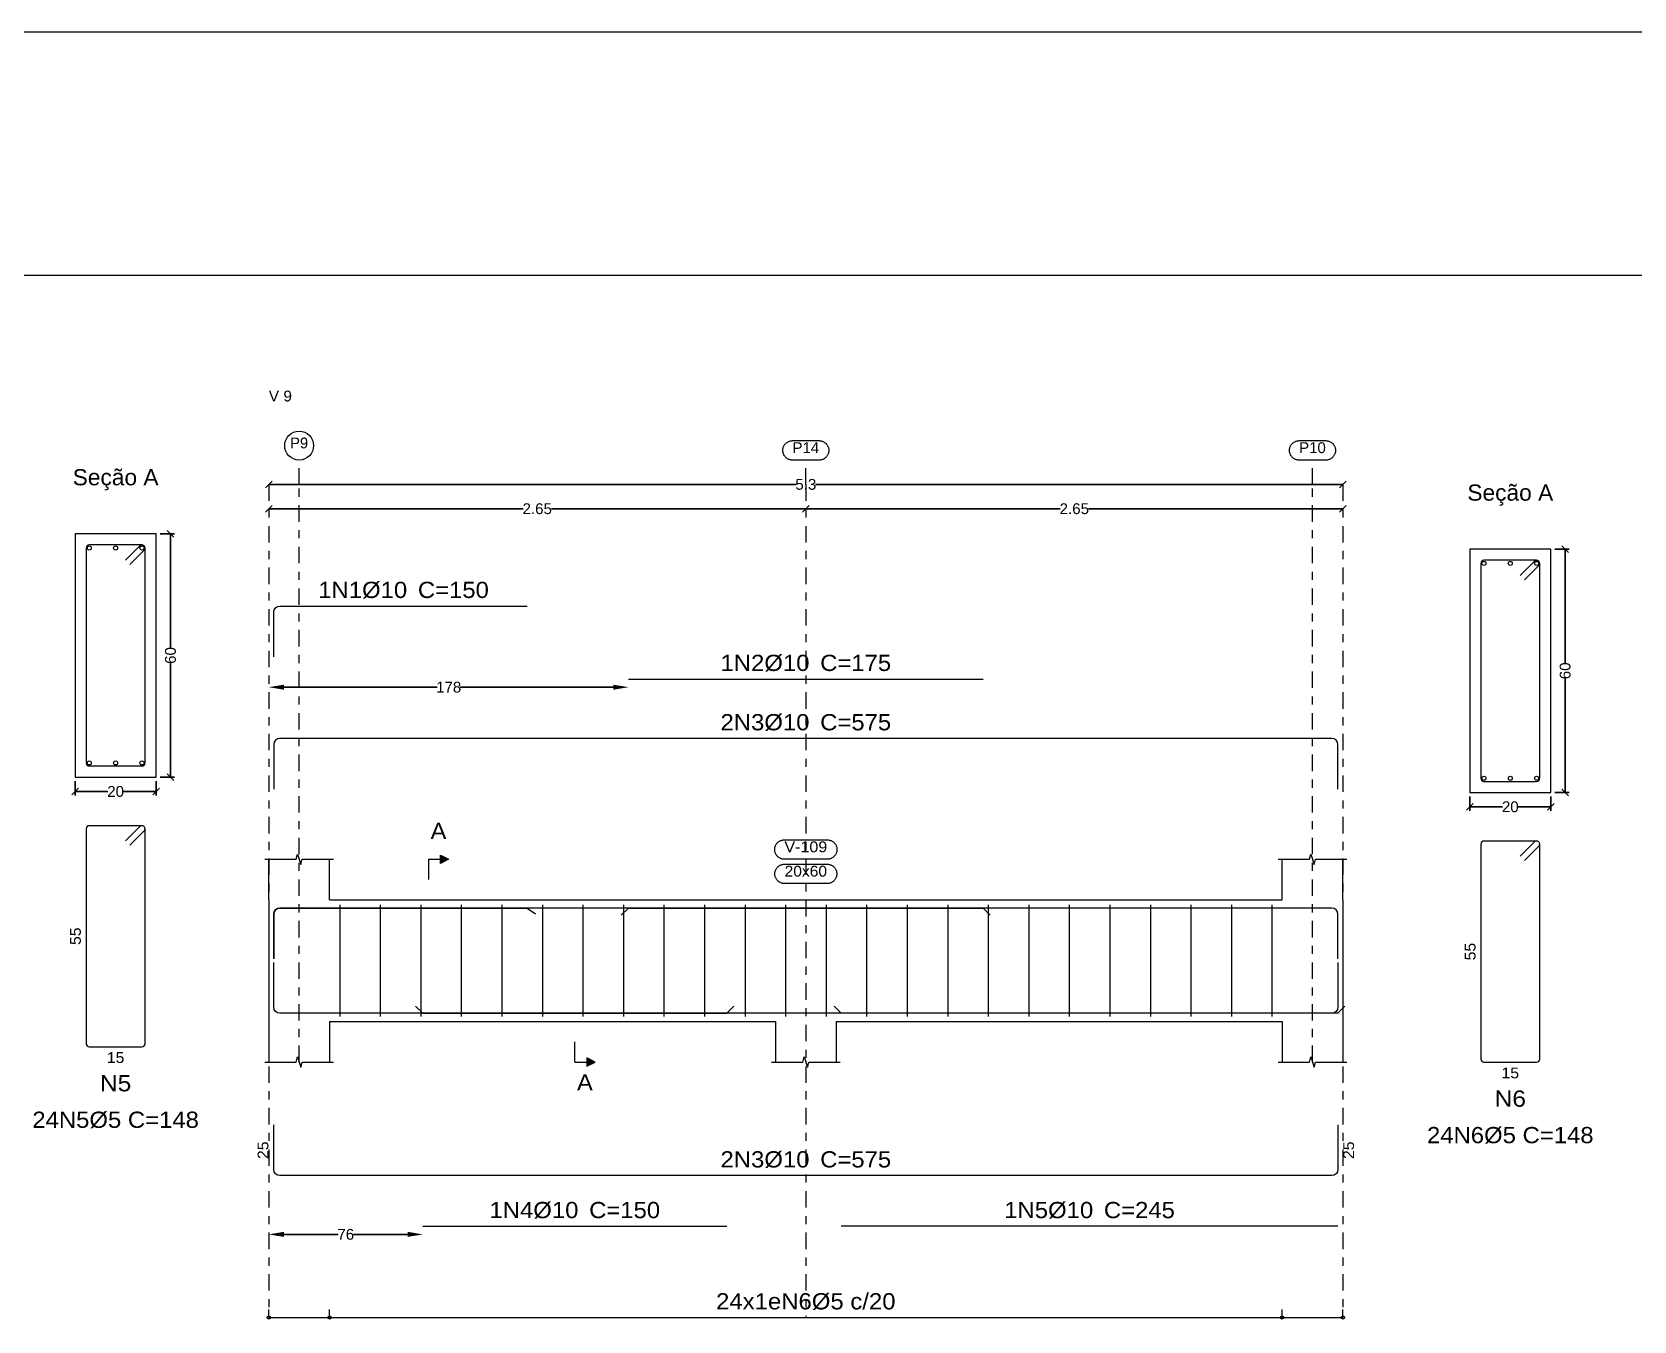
# Model space of a CAD drawing. Header units: millimetres. Extents: x 0 to 84, y 0 to 59.4.
# Drawn here: x 31.65 to 51.41, y 43.51 to 59.4 of the extents above; entities that cross this region are included whole.
import ezdxf
from ezdxf.enums import TextEntityAlignment as Align

# ---------------------------------------------------------------- set-up
doc = ezdxf.new("R2010")
doc.units = ezdxf.units.MM
doc.linetypes.add('CYPE_RAYAPUNTO', pattern=[0.4125, 0.2025, -0.105, 0, -0.105])
for name, color, linetype, lineweight in [('ARM_LONGITUDINAL_Ø10', 103, 'Continuous', 9), ('ARM_TRANSVERSAL_Ø5', 151, 'Continuous', 9), ('ELE_ARM_TRANS_TXT_EST', 3, 'Continuous', 9), ('ELE_CONT_NOS', 122, 'Continuous', 9), ('ELE_CONT_VIG_CONCRETO', 2, 'Continuous', 9), ('ELE_COT_COMPRIMENTO_PROJETADO', 122, 'Continuous', 0), ('ELE_COT_COT_ANCORAGENS', 3, 'Continuous', 0), ('ELE_COT_COT_ARM', 3, 'Continuous', 0), ('ELE_COT_COT_EST', 3, 'Continuous', 0), ('ELE_COT_COT_LIN_APOIOS', 2, 'CYPE_RAYAPUNTO', 0), ('ELE_REF_COT_LIN_AUX_COTA', 2, 'CYPE_RAYAPUNTO', 9), ('ELE_REF_LINHAS_MARCAS_PLANTA', 3, 'Continuous', 9), ('ELE_REF_MARCAS_PLANTA', 3, 'Continuous', 9), ('ELE_REF_NOME_PORTICO', 3, 'Continuous', 9), ('ELE_REF_REF_NOME', 3, 'Continuous', 9), ('ELE_REF_REF_REFERENCIA', 3, 'Continuous', 9), ('ELE_REF_TEXTO_REF_NOME', 3, 'Continuous', 9), ('ELE_REF_TEXTO_REF_REFERENCIA', 3, 'Continuous', 9), ('POR_ARM_LONG_ARM_TEXTOS', 3, 'Continuous', 9), ('POR_ARM_LONG_TXT_COMP', 3, 'Continuous', 9), ('QUAD_BORDA', 1, 'Continuous', 20), ('QUAD_LIMITES', 2, 'Continuous', 0), ('SEC_CONT_VIG_CONCRETO_CORTE', 2, 'Continuous', 9), ('SEC_COTAS_SEC_DIM_VIGA', 122, 'Continuous', 0), ('SEC_COTAS_TEXTOS_DETALHE_ESTRIBOS', 122, 'Continuous', 0), ('SEC_REF_TXT_NOMES', 3, 'Continuous', 9), ('SEC_REF_TXT_POSICOES_ARM_ESTRIBOS', 1, 'Continuous', 9)]:
    doc.layers.add(name, color=color, linetype=linetype, lineweight=lineweight)
doc.styles.add('CYPETXT', font='arial.ttf', dxfattribs={"height": 0.2})
doc.styles.add('CYPETXT_0.2', font='arial.ttf', dxfattribs={"height": 0.133333})
doc.dimstyles.new('cype_arrow', dxfattribs={"dimtxt": 0.18, "dimasz": 0.1875, "dimexe": 0.05, "dimexo": 0.05, "dimgap": 0, "dimtad": 0, "dimdec": 4, "dimzin": 0, "dimdsep": 46, "dimtxsty": 'CYPETXT_0.2', "dimcen": 0.09, "dimadec": 0, "dimazin": 0, "dimtfac": 1, "dimtdec": 4, "dimtofl": 0, "dimtmove": 2, "dimatfit": 3, "dimfxl": 1, "dimtolj": 1, "dimtzin": 0, "dimarcsym": 0})
doc.dimstyles.new('cype_oblique', dxfattribs={"dimtxt": 0.18, "dimasz": 0.18, "dimexe": 0.05, "dimexo": 0.05, "dimgap": 0, "dimtad": 0, "dimdec": 4, "dimzin": 0, "dimdsep": 46, "dimtxsty": 'CYPETXT_0.2', "dimblk": 'OBLIQUE', "dimtsz": 0.04, "dimcen": 0.09, "dimadec": 0, "dimazin": 0, "dimtfac": 1, "dimtdec": 4, "dimtofl": 0, "dimtmove": 2, "dimatfit": 3, "dimfxl": 1, "dimtolj": 1, "dimtzin": 0, "dimarcsym": 0})

# ---------------------------------------------------------------- blocks, each defined once
blk = doc.blocks.new('*D6')
at = {"layer": 'Defpoints', "color": 0, "transparency": 16777216}
for p in [(32.18, 50.213), (33.18, 50.213), (33.18, 50.036)]:
    blk.add_point(p, dxfattribs=at)
at = {"layer": 'SEC_COTAS_SEC_DIM_VIGA', "color": 0, "lineweight": -2, "transparency": 16777216}
for p, q in [((32.14, 49.996), (32.22, 50.076)), ((32.18, 50.163), (32.18, 49.986)), ((32.18, 50.036), (32.583, 50.036)), ((33.18, 50.036), (32.776, 50.036)), ((33.14, 49.996), (33.22, 50.076)), ((33.18, 50.163), (33.18, 49.986))]:
    blk.add_line(p, q, dxfattribs=at)
at = {"layer": 'SEC_COTAS_SEC_DIM_VIGA', "color": 0, "transparency": 16777216, "insert": (32.68, 50.036), "char_height": 0.1333, "attachment_point": 5, "style": 'CYPETXT_0.2'}
blk.add_mtext('\\A1;20', dxfattribs=at)
blk = doc.blocks.new('_Oblique')
at = {"color": 0, "linetype": 'ByBlock', "lineweight": -2}
blk.add_line((-0.5, -0.5), (0.5, 0.5), dxfattribs=at)
blk = doc.blocks.new('*D7')
at = {"layer": 'Defpoints', "color": 0, "transparency": 16777216}
for p in [(33.18, 53.213), (33.357, 53.213), (33.18, 50.213)]:
    blk.add_point(p, dxfattribs=at)
at = {"layer": 'SEC_COTAS_SEC_DIM_VIGA', "color": 0, "lineweight": -2, "transparency": 16777216}
for p, q in [((33.23, 53.213), (33.407, 53.213)), ((33.397, 53.173), (33.317, 53.253)), ((33.357, 53.213), (33.357, 51.809)), ((33.357, 50.213), (33.357, 51.618)), ((33.23, 50.213), (33.407, 50.213)), ((33.397, 50.173), (33.317, 50.253))]:
    blk.add_line(p, q, dxfattribs=at)
at = {"layer": 'SEC_COTAS_SEC_DIM_VIGA', "color": 0, "transparency": 16777216, "insert": (33.357, 51.713), "char_height": 0.1333, "attachment_point": 5, "rotation": 90, "style": 'CYPETXT_0.2'}
blk.add_mtext('\\A1;60', dxfattribs=at)
blk = doc.blocks.new('*D24')
at = {"layer": 'Defpoints', "color": 0, "transparency": 16777216}
for p in [(49.384, 50.024), (50.384, 50.024), (50.384, 49.847)]:
    blk.add_point(p, dxfattribs=at)
at = {"layer": 'SEC_COTAS_SEC_DIM_VIGA', "color": 0, "lineweight": -2, "transparency": 16777216}
for p, q in [((49.344, 49.807), (49.424, 49.887)), ((49.384, 49.974), (49.384, 49.797)), ((49.384, 49.847), (49.788, 49.847)), ((50.384, 49.847), (49.98, 49.847)), ((50.344, 49.807), (50.424, 49.887)), ((50.384, 49.974), (50.384, 49.797))]:
    blk.add_line(p, q, dxfattribs=at)
at = {"layer": 'SEC_COTAS_SEC_DIM_VIGA', "color": 0, "transparency": 16777216, "insert": (49.884, 49.847), "char_height": 0.1333, "attachment_point": 5, "style": 'CYPETXT_0.2'}
blk.add_mtext('\\A1;20', dxfattribs=at)
blk = doc.blocks.new('*D25')
at = {"layer": 'Defpoints', "color": 0, "transparency": 16777216}
for p in [(50.384, 53.024), (50.561, 53.024), (50.384, 50.024)]:
    blk.add_point(p, dxfattribs=at)
at = {"layer": 'SEC_COTAS_SEC_DIM_VIGA', "color": 0, "lineweight": -2, "transparency": 16777216}
for p, q in [((50.434, 53.024), (50.611, 53.024)), ((50.601, 52.984), (50.521, 53.064)), ((50.561, 53.024), (50.561, 51.619)), ((50.561, 50.024), (50.561, 51.428)), ((50.434, 50.024), (50.611, 50.024)), ((50.601, 49.984), (50.521, 50.064))]:
    blk.add_line(p, q, dxfattribs=at)
at = {"layer": 'SEC_COTAS_SEC_DIM_VIGA', "color": 0, "transparency": 16777216, "insert": (50.561, 51.524), "char_height": 0.1333, "attachment_point": 5, "rotation": 90, "style": 'CYPETXT_0.2'}
blk.add_mtext('\\A1;60', dxfattribs=at)
blk = doc.blocks.new('*D26')
at = {"layer": 'Defpoints', "color": 0, "transparency": 16777216}
for p in [(34.569, 53.522), (34.569, 53.522), (41.194, 53.522)]:
    blk.add_point(p, dxfattribs=at)
at = {"layer": 'ELE_COT_COMPRIMENTO_PROJETADO', "color": 0, "lineweight": -2, "transparency": 16777216}
for p, q in [((34.529, 53.482), (34.609, 53.562)), ((41.154, 53.482), (41.234, 53.562)), ((34.569, 53.522), (37.707, 53.522)), ((41.194, 53.522), (38.056, 53.522))]:
    blk.add_line(p, q, dxfattribs=at)
at = {"layer": 'ELE_COT_COMPRIMENTO_PROJETADO', "color": 0, "transparency": 16777216, "insert": (37.881, 53.522), "char_height": 0.1333, "attachment_point": 5, "style": 'CYPETXT_0.2'}
blk.add_mtext('\\A1;2.65', dxfattribs=at)
blk = doc.blocks.new('*D27')
at = {"layer": 'Defpoints', "color": 0, "transparency": 16777216}
for p in [(41.194, 53.522), (41.194, 53.522), (47.819, 53.522)]:
    blk.add_point(p, dxfattribs=at)
at = {"layer": 'ELE_COT_COMPRIMENTO_PROJETADO', "color": 0, "lineweight": -2, "transparency": 16777216}
for p, q in [((41.154, 53.482), (41.234, 53.562)), ((47.779, 53.482), (47.859, 53.562)), ((41.194, 53.522), (44.332, 53.522)), ((47.819, 53.522), (44.681, 53.522))]:
    blk.add_line(p, q, dxfattribs=at)
at = {"layer": 'ELE_COT_COMPRIMENTO_PROJETADO', "color": 0, "transparency": 16777216, "insert": (44.506, 53.522), "char_height": 0.1333, "attachment_point": 5, "style": 'CYPETXT_0.2'}
blk.add_mtext('\\A1;2.65', dxfattribs=at)
blk = doc.blocks.new('*D28')
at = {"layer": 'Defpoints', "color": 0, "transparency": 16777216}
for p in [(34.569, 53.822), (34.569, 53.822), (47.819, 53.822)]:
    blk.add_point(p, dxfattribs=at)
at = {"layer": 'ELE_COT_COMPRIMENTO_PROJETADO', "color": 0, "lineweight": -2, "transparency": 16777216}
for p, q in [((34.529, 53.782), (34.609, 53.862)), ((34.569, 53.822), (41.073, 53.822)), ((47.819, 53.822), (41.315, 53.822)), ((47.779, 53.782), (47.859, 53.862))]:
    blk.add_line(p, q, dxfattribs=at)
at = {"layer": 'ELE_COT_COMPRIMENTO_PROJETADO', "color": 0, "transparency": 16777216, "insert": (41.194, 53.822), "char_height": 0.1333, "attachment_point": 5, "style": 'CYPETXT_0.2'}
blk.add_mtext('\\A1;5.3', dxfattribs=at)
blk = doc.blocks.new('*D29')
at = {"layer": 'Defpoints', "color": 0, "transparency": 16777216}
for p in [(34.569, 51.322), (39.006, 51.322), (39.006, 51.322)]:
    blk.add_point(p, dxfattribs=at)
at = {"layer": 'ELE_COT_COT_ARM', "color": 0, "lineweight": -2, "transparency": 16777216}
for p, q in [((34.756, 51.322), (36.647, 51.322)), ((38.819, 51.322), (36.929, 51.322))]:
    blk.add_line(p, q, dxfattribs=at)
at = {"layer": 'ELE_COT_COT_ARM', "color": 0, "transparency": 16777216}
for points in [[(34.756, 51.353), (34.756, 51.291), (34.569, 51.322)], [(38.819, 51.353), (38.819, 51.291), (39.006, 51.322)]]:
    blk.add_solid(points, dxfattribs=at)
at = {"layer": 'ELE_COT_COT_ARM', "color": 0, "transparency": 16777216, "insert": (36.788, 51.322), "char_height": 0.1333, "attachment_point": 5, "style": 'CYPETXT_0.2'}
blk.add_mtext('\\A1;178', dxfattribs=at)
blk = doc.blocks.new('*D30')
at = {"layer": 'Defpoints', "color": 0, "transparency": 16777216}
for p in [(34.569, 44.575), (36.469, 44.575), (36.469, 44.575)]:
    blk.add_point(p, dxfattribs=at)
at = {"layer": 'ELE_COT_COT_ARM', "color": 0, "lineweight": -2, "transparency": 16777216}
for p, q in [((34.756, 44.575), (35.424, 44.575)), ((36.281, 44.575), (35.614, 44.575))]:
    blk.add_line(p, q, dxfattribs=at)
at = {"layer": 'ELE_COT_COT_ARM', "color": 0, "transparency": 16777216}
for points in [[(34.756, 44.607), (34.756, 44.544), (34.569, 44.575)], [(36.281, 44.607), (36.281, 44.544), (36.469, 44.575)]]:
    blk.add_solid(points, dxfattribs=at)
at = {"layer": 'ELE_COT_COT_ARM', "color": 0, "transparency": 16777216, "insert": (35.519, 44.575), "char_height": 0.1333, "attachment_point": 5, "style": 'CYPETXT_0.2'}
blk.add_mtext('\\A1;76', dxfattribs=at)

msp = doc.modelspace()

# ---------------------------------------------------------------- hatches: boundary and pattern name
at = {"layer": 'ELE_REF_LINHAS_MARCAS_PLANTA', "true_color": 0x000000}
for points in [[(36.68769, 49.15034), (36.68769, 49.25034), (36.78769, 49.20034)], [(38.49394, 46.75034), (38.49394, 46.65034), (38.59394, 46.70034)]]:
    msp.add_hatch(color=18, dxfattribs=at).paths.add_polyline_path(points, flags=0)

# ---------------------------------------------------------------- linework, layer by layer
at = {"layer": 'ARM_LONGITUDINAL_Ø10', "color": 18, "true_color": 0x000000}
for p, q in [((37.75644, 48.59784), (37.86045, 48.5285)), ((39.00644, 48.59784), (38.91806, 48.50945)), ((43.38144, 48.59784), (43.46983, 48.50945)), ((36.46894, 47.30284), (36.38056, 47.39123)), ((40.21894, 47.30284), (40.30733, 47.39123)), ((41.63144, 47.30284), (41.54306, 47.39123)), ((47.75644, 47.30284), (47.84483, 47.39123))]:
    msp.add_line(p, q, dxfattribs=at)
for points in [[(34.63144, 51.69686), (34.63144, 52.24686), (34.63715, 52.27556), (34.65341, 52.2999), (34.67774, 52.31615), (34.70644, 52.32186), (37.75644, 52.32186)], [(39.00644, 51.42186), (43.38144, 51.42186)], [(47.75644, 50.06534), (47.75644, 50.61534), (47.75074, 50.64404), (47.73448, 50.66837), (47.71015, 50.68463), (47.68144, 50.69034), (34.70644, 50.69034), (34.67774, 50.68463), (34.65341, 50.66837), (34.63715, 50.64404), (34.63144, 50.61534), (34.63144, 50.06534)], [(34.63144, 47.97284), (34.63144, 48.52284), (34.63715, 48.55154), (34.65341, 48.57587), (34.67774, 48.59213), (34.70644, 48.59784), (37.75644, 48.59784)], [(47.75644, 47.97284), (47.75644, 48.52284), (47.75074, 48.55154), (47.73448, 48.57587), (47.71015, 48.59213), (47.68144, 48.59784), (34.70644, 48.59784), (34.67774, 48.59213), (34.65341, 48.57587), (34.63715, 48.55154), (34.63144, 48.52284), (34.63144, 47.97284)], [(39.00644, 48.59784), (43.38144, 48.59784)], [(47.75644, 47.92784), (47.75644, 47.37784), (47.75074, 47.34914), (47.73448, 47.32481), (47.71015, 47.30855), (47.68144, 47.30284), (34.70644, 47.30284), (34.67774, 47.30855), (34.65341, 47.32481), (34.63715, 47.34914), (34.63144, 47.37784), (34.63144, 47.92784)], [(36.46894, 47.30284), (40.21894, 47.30284)], [(47.75644, 47.30284), (41.63144, 47.30284)], [(47.75644, 45.92534), (47.75644, 45.37534), (47.75074, 45.34664), (47.73448, 45.32231), (47.71015, 45.30605), (47.68144, 45.30034), (34.70644, 45.30034), (34.67774, 45.30605), (34.65341, 45.32231), (34.63715, 45.34664), (34.63144, 45.37534), (34.63144, 45.92534)], [(36.46894, 44.67534), (40.21894, 44.67534)], [(47.75644, 44.67534), (41.63144, 44.67534)]]:
    msp.add_lwpolyline(points, dxfattribs=at)
for centre in [(32.35488, 53.03834), (32.67988, 53.03834), (33.00488, 53.03834), (49.55894, 52.84886), (49.88394, 52.84886), (50.20894, 52.84886), (32.35488, 50.38834), (32.67988, 50.38834), (33.00488, 50.38834), (49.55894, 50.19886), (49.88394, 50.19886), (50.20894, 50.19886)]:
    msp.add_circle(centre, 0.025, dxfattribs=at)
at = {"layer": 'ARM_TRANSVERSAL_Ø5', "color": 18, "true_color": 0x000000}
for p, q in [((35.44394, 48.63784), (35.44394, 47.26284)), ((35.94394, 48.63784), (35.94394, 47.26284)), ((36.44394, 48.63784), (36.44394, 47.26284)), ((36.94394, 48.63784), (36.94394, 47.26284)), ((37.44394, 48.63784), (37.44394, 47.26284)), ((37.94394, 48.63784), (37.94394, 47.26284)), ((38.44394, 48.63784), (38.44394, 47.26284)), ((38.94394, 48.63784), (38.94394, 47.26284)), ((39.44394, 48.63784), (39.44394, 47.26284)), ((39.94394, 48.63784), (39.94394, 47.26284)), ((40.44394, 48.63784), (40.44394, 47.26284)), ((40.94394, 48.63784), (40.94394, 47.26284)), ((41.44394, 48.63784), (41.44394, 47.26284)), ((41.94394, 48.63784), (41.94394, 47.26284)), ((42.44394, 48.63784), (42.44394, 47.26284)), ((42.94394, 48.63784), (42.94394, 47.26284)), ((43.44394, 48.63784), (43.44394, 47.26284)), ((43.94394, 48.63784), (43.94394, 47.26284)), ((44.44394, 48.63784), (44.44394, 47.26284)), ((44.94394, 48.63784), (44.94394, 47.26284)), ((45.44394, 48.63784), (45.44394, 47.26284)), ((45.94394, 48.63784), (45.94394, 47.26284)), ((46.44394, 48.63784), (46.44394, 47.26284)), ((46.94394, 48.63784), (46.94394, 47.26284))]:
    msp.add_line(p, q, dxfattribs=at)
for points in [[(32.85462, 52.83505), (33.03522, 53.0163), (33.03829, 53.02132), (33.04055, 53.02676), (33.04192, 53.03248), (33.04238, 53.03834), (33.04166, 53.04566), (33.03953, 53.05269), (33.03606, 53.05918), (33.0314, 53.06486), (33.02572, 53.06952), (33.01923, 53.07299), (33.0122, 53.07512), (33.00488, 53.07584), (32.35488, 53.07584), (32.34053, 53.07299), (32.32836, 53.06486), (32.32024, 53.05269), (32.31738, 53.03834), (32.31738, 50.38834), (32.32024, 50.37399), (32.32836, 50.36183), (32.34053, 50.3537), (32.35488, 50.35084), (33.00488, 50.35084), (33.01923, 50.3537), (33.0314, 50.36183), (33.03953, 50.37399), (33.04238, 50.38834), (33.04238, 53.03834), (33.04166, 53.04566), (33.03953, 53.05269), (33.03606, 53.05918), (33.0314, 53.06486), (33.02572, 53.06952), (33.01923, 53.07299), (33.0122, 53.07512), (33.00488, 53.07584), (32.99757, 53.07512), (32.99053, 53.07299), (32.98405, 53.06952), (32.97836, 53.06486), (32.80159, 52.88808)], [(50.05868, 52.64557), (50.23928, 52.82682), (50.24236, 52.83184), (50.24461, 52.83727), (50.24598, 52.843), (50.24644, 52.84886), (50.24572, 52.85618), (50.24359, 52.86321), (50.24012, 52.8697), (50.23546, 52.87538), (50.22978, 52.88004), (50.2233, 52.88351), (50.21626, 52.88564), (50.20894, 52.88636), (49.55894, 52.88636), (49.54459, 52.88351), (49.53243, 52.87538), (49.5243, 52.86321), (49.52144, 52.84886), (49.52144, 50.19886), (49.5243, 50.18451), (49.53243, 50.17235), (49.54459, 50.16422), (49.55894, 50.16136), (50.20894, 50.16136), (50.2233, 50.16422), (50.23546, 50.17235), (50.24359, 50.18451), (50.24644, 50.19886), (50.24644, 52.84886), (50.24572, 52.85618), (50.24359, 52.86321), (50.24012, 52.8697), (50.23546, 52.87538), (50.22978, 52.88004), (50.2233, 52.88351), (50.21626, 52.88564), (50.20894, 52.88636), (50.20163, 52.88564), (50.19459, 52.88351), (50.18811, 52.88004), (50.18243, 52.87538), (50.00565, 52.6986)], [(32.85462, 49.37322), (33.03522, 49.55447), (33.03829, 49.55949), (33.04055, 49.56492), (33.04192, 49.57064), (33.04238, 49.57651), (33.04166, 49.58383), (33.03953, 49.59086), (33.03606, 49.59734), (33.0314, 49.60303), (33.02572, 49.60769), (33.01923, 49.61116), (33.0122, 49.61329), (33.00488, 49.61401), (32.35488, 49.61401), (32.34053, 49.61116), (32.32836, 49.60303), (32.32024, 49.59086), (32.31738, 49.57651), (32.31738, 46.92651), (32.32024, 46.91216), (32.32836, 46.89999), (32.34053, 46.89186), (32.35488, 46.88901), (33.00488, 46.88901), (33.01923, 46.89186), (33.0314, 46.89999), (33.03953, 46.91216), (33.04238, 46.92651), (33.04238, 49.57651), (33.04166, 49.58383), (33.03953, 49.59086), (33.03606, 49.59734), (33.0314, 49.60303), (33.02572, 49.60769), (33.01923, 49.61116), (33.0122, 49.61329), (33.00488, 49.61401), (32.99757, 49.61329), (32.99053, 49.61116), (32.98405, 49.60769), (32.97836, 49.60303), (32.80159, 49.42625)], [(50.05868, 49.18374), (50.23928, 49.36499), (50.24236, 49.37), (50.24461, 49.37544), (50.24598, 49.38116), (50.24644, 49.38703), (50.24572, 49.39434), (50.24359, 49.40138), (50.24012, 49.40786), (50.23546, 49.41355), (50.22978, 49.41821), (50.2233, 49.42167), (50.21626, 49.42381), (50.20894, 49.42453), (49.55894, 49.42453), (49.54459, 49.42167), (49.53243, 49.41355), (49.5243, 49.40138), (49.52144, 49.38703), (49.52144, 46.73703), (49.5243, 46.72268), (49.53243, 46.71051), (49.54459, 46.70238), (49.55894, 46.69953), (50.20894, 46.69953), (50.2233, 46.70238), (50.23546, 46.71051), (50.24359, 46.72268), (50.24644, 46.73703), (50.24644, 49.38703), (50.24572, 49.39434), (50.24359, 49.40138), (50.24012, 49.40786), (50.23546, 49.41355), (50.22978, 49.41821), (50.2233, 49.42167), (50.21626, 49.42381), (50.20894, 49.42453), (50.20163, 49.42381), (50.19459, 49.42167), (50.18811, 49.41821), (50.18243, 49.41355), (50.00565, 49.23677)]]:
    msp.add_lwpolyline(points, dxfattribs=at)
at = {"layer": 'ELE_CONT_NOS', "color": 18, "true_color": 0x000000}
for p, q in [((34.56894, 48.70034), (34.56894, 49.20034)), ((35.31894, 48.70034), (35.31894, 49.20034)), ((47.06894, 48.70034), (47.06894, 49.20034)), ((47.81894, 48.70034), (47.81894, 49.20034)), ((34.56894, 47.20034), (34.56894, 46.70034)), ((35.31894, 47.20034), (35.31894, 46.70034)), ((40.81894, 47.20034), (40.81894, 46.70034)), ((41.56894, 47.20034), (41.56894, 46.70034)), ((47.06894, 47.20034), (47.06894, 46.70034)), ((47.81894, 47.20034), (47.81894, 46.70034))]:
    msp.add_line(p, q, dxfattribs=at)
for points in [[(34.51894, 49.20034), (34.90644, 49.20034), (34.92519, 49.26284), (34.96269, 49.13784), (34.98144, 49.20034), (35.36894, 49.20034)], [(47.01894, 49.20034), (47.40644, 49.20034), (47.42519, 49.26284), (47.46269, 49.13784), (47.48144, 49.20034), (47.86894, 49.20034)], [(34.56894, 48.70034), (34.56894, 47.20034)], [(40.81894, 48.70034), (41.56894, 48.70034)], [(47.81894, 48.70034), (47.81894, 47.20034)], [(34.51894, 46.70034), (34.90644, 46.70034), (34.92519, 46.76284), (34.96269, 46.63784), (34.98144, 46.70034), (35.36894, 46.70034)], [(40.76894, 46.70034), (41.15644, 46.70034), (41.17519, 46.76284), (41.21269, 46.63784), (41.23144, 46.70034), (41.61894, 46.70034)], [(47.01894, 46.70034), (47.40644, 46.70034), (47.42519, 46.76284), (47.46269, 46.63784), (47.48144, 46.70034), (47.86894, 46.70034)]]:
    msp.add_lwpolyline(points, dxfattribs=at)
at = {"layer": 'ELE_CONT_VIG_CONCRETO', "color": 18, "true_color": 0x000000}
for p, q in [((35.31894, 48.70034), (40.81894, 48.70034)), ((41.56894, 48.70034), (47.06894, 48.70034)), ((35.31894, 47.20034), (40.81894, 47.20034)), ((41.56894, 47.20034), (47.06894, 47.20034))]:
    msp.add_line(p, q, dxfattribs=at)
at = {"layer": 'ELE_COT_COT_EST', "color": 18, "true_color": 0x000000}
for p, q in [((34.56894, 43.55034), (34.56894, 43.65034)), ((35.31894, 43.55034), (35.31894, 43.65034)), ((47.06894, 43.55034), (47.06894, 43.65034))]:
    msp.add_line(p, q, dxfattribs=at)
for points in [[(34.56894, 43.55034), (35.31894, 43.55034), (35.31894, 43.65034)], [(35.31894, 43.55034), (47.06894, 43.55034), (47.06894, 43.65034)], [(47.06894, 43.55034), (47.81894, 43.55034), (47.81894, 43.65034)]]:
    msp.add_lwpolyline(points, dxfattribs=at)
for centre in [(34.56894, 43.55034), (35.31894, 43.55034), (35.31894, 43.55034), (47.06894, 43.55034), (47.06894, 43.55034), (47.81894, 43.55034)]:
    msp.add_circle(centre, 0.02, dxfattribs=at)
at = {"layer": 'ELE_COT_COT_LIN_APOIOS', "color": 18, "true_color": 0x000000}
for p, q in [((34.56894, 53.82186), (34.56894, 43.55034)), ((34.56894, 53.82186), (34.56894, 43.55034)), ((41.19394, 53.82186), (41.19394, 43.55034)), ((47.81894, 53.82186), (47.81894, 43.55034)), ((47.81894, 53.82186), (47.81894, 43.55034))]:
    msp.add_line(p, q, dxfattribs=at)
at = {"layer": 'ELE_REF_COT_LIN_AUX_COTA', "color": 18, "true_color": 0x000000}
for p, q in [((34.94394, 53.82186), (34.94394, 54.12186)), ((41.19394, 53.82186), (41.19394, 54.12186)), ((47.44394, 53.82186), (47.44394, 54.12186)), ((34.94394, 46.70034), (34.94394, 53.82186)), ((47.44394, 46.70034), (47.44394, 53.82186))]:
    msp.add_line(p, q, dxfattribs=at)
at = {"layer": 'ELE_REF_LINHAS_MARCAS_PLANTA', "color": 18, "true_color": 0x000000}
for p, q in [((36.53769, 49.20034), (36.53769, 48.95034)), ((36.53769, 49.20034), (36.68769, 49.20034)), ((38.34394, 46.70034), (38.34394, 46.95034)), ((38.34394, 46.70034), (38.49394, 46.70034))]:
    msp.add_line(p, q, dxfattribs=at)
for points in [[(36.68769, 49.15034), (36.68769, 49.25034), (36.78769, 49.20034)], [(38.49394, 46.75034), (38.49394, 46.65034), (38.59394, 46.70034)]]:
    msp.add_lwpolyline(points, close=True, dxfattribs=at)
at = {"layer": 'ELE_REF_REF_NOME', "color": 18, "true_color": 0x000000}
for points in [[(41.45794, 49.44034), (41.46596, 49.44007), (41.47394, 49.43927), (41.48185, 49.43794), (41.48965, 49.43608), (41.49731, 49.4337), (41.50479, 49.43082), (41.51207, 49.42744), (41.5191, 49.42359), (41.52586, 49.41927), (41.53231, 49.41452), (41.53844, 49.40934), (41.5442, 49.40376), (41.54958, 49.39782), (41.55455, 49.39152), (41.55909, 49.38491), (41.56318, 49.37801), (41.5668, 49.37085), (41.56993, 49.36347), (41.57256, 49.35589), (41.57468, 49.34816), (41.57627, 49.3403), (41.57734, 49.33235), (41.57788, 49.32435), (41.57788, 49.31633), (41.57734, 49.30833), (41.57627, 49.30038), (41.57468, 49.29252), (41.57256, 49.28479), (41.56993, 49.27721), (41.5668, 49.26983), (41.56318, 49.26267), (41.55909, 49.25577), (41.55455, 49.24916), (41.54958, 49.24287), (41.5442, 49.23692), (41.53844, 49.23134), (41.53231, 49.22617), (41.52586, 49.22141), (41.5191, 49.21709), (41.51207, 49.21324), (41.50479, 49.20986), (41.49731, 49.20698), (41.48965, 49.20461), (41.48185, 49.20275), (41.47394, 49.20141), (41.46596, 49.20061), (41.45794, 49.20034), (40.92994, 49.20034), (40.92193, 49.20061), (40.91395, 49.20141), (40.90604, 49.20275), (40.89824, 49.20461), (40.89058, 49.20698), (40.8831, 49.20986), (40.87582, 49.21324), (40.86879, 49.21709), (40.86203, 49.22141), (40.85557, 49.22617), (40.84945, 49.23134), (40.84369, 49.23692), (40.83831, 49.24287), (40.83334, 49.24916), (40.8288, 49.25577), (40.82471, 49.26267), (40.82109, 49.26983), (40.81796, 49.27721), (40.81533, 49.28479), (40.81321, 49.29252), (40.81162, 49.30038), (40.81055, 49.30833), (40.81001, 49.31633), (40.81001, 49.32435), (40.81055, 49.33235), (40.81162, 49.3403), (40.81321, 49.34816), (40.81533, 49.35589), (40.81796, 49.36347), (40.82109, 49.37085), (40.82471, 49.37801), (40.8288, 49.38491), (40.83334, 49.39152), (40.83831, 49.39782), (40.84369, 49.40376), (40.84945, 49.40934), (40.85557, 49.41452), (40.86203, 49.41927), (40.86879, 49.42359), (40.87582, 49.42744), (40.8831, 49.43082), (40.89058, 49.4337), (40.89824, 49.43608), (40.90604, 49.43794), (40.91395, 49.43927), (40.92193, 49.44007), (40.92994, 49.44034), (41.45794, 49.44034)], [(41.45594, 49.14034), (41.46396, 49.14007), (41.47194, 49.13927), (41.47985, 49.13794), (41.48765, 49.13608), (41.49531, 49.1337), (41.50279, 49.13082), (41.51007, 49.12744), (41.5171, 49.12359), (41.52386, 49.11927), (41.53031, 49.11452), (41.53644, 49.10934), (41.5422, 49.10376), (41.54758, 49.09782), (41.55255, 49.09152), (41.55709, 49.08491), (41.56118, 49.07801), (41.5648, 49.07085), (41.56793, 49.06347), (41.57056, 49.05589), (41.57268, 49.04816), (41.57427, 49.0403), (41.57534, 49.03235), (41.57588, 49.02435), (41.57588, 49.01633), (41.57534, 49.00833), (41.57427, 49.00038), (41.57268, 48.99252), (41.57056, 48.98479), (41.56793, 48.97721), (41.5648, 48.96983), (41.56118, 48.96267), (41.55709, 48.95577), (41.55255, 48.94916), (41.54758, 48.94287), (41.5422, 48.93692), (41.53644, 48.93134), (41.53031, 48.92617), (41.52386, 48.92141), (41.5171, 48.91709), (41.51007, 48.91324), (41.50279, 48.90986), (41.49531, 48.90698), (41.48765, 48.90461), (41.47985, 48.90275), (41.47194, 48.90141), (41.46396, 48.90061), (41.45594, 48.90034), (40.93194, 48.90034), (40.92393, 48.90061), (40.91595, 48.90141), (40.90804, 48.90275), (40.90024, 48.90461), (40.89258, 48.90698), (40.8851, 48.90986), (40.87782, 48.91324), (40.87079, 48.91709), (40.86403, 48.92141), (40.85757, 48.92617), (40.85145, 48.93134), (40.84569, 48.93692), (40.84031, 48.94287), (40.83534, 48.94916), (40.8308, 48.95577), (40.82671, 48.96267), (40.82309, 48.96983), (40.81996, 48.97721), (40.81733, 48.98479), (40.81521, 48.99252), (40.81362, 49.00038), (40.81255, 49.00833), (40.81201, 49.01633), (40.81201, 49.02435), (40.81255, 49.03235), (40.81362, 49.0403), (40.81521, 49.04816), (40.81733, 49.05589), (40.81996, 49.06347), (40.82309, 49.07085), (40.82671, 49.07801), (40.8308, 49.08491), (40.83534, 49.09152), (40.84031, 49.09782), (40.84569, 49.10376), (40.85145, 49.10934), (40.85757, 49.11452), (40.86403, 49.11927), (40.87079, 49.12359), (40.87782, 49.12744), (40.8851, 49.13082), (40.89258, 49.1337), (40.90024, 49.13608), (40.90804, 49.13794), (40.91595, 49.13927), (40.92393, 49.14007), (40.93194, 49.14034), (41.45594, 49.14034)]]:
    msp.add_lwpolyline(points, close=True, dxfattribs=at)
at = {"layer": 'ELE_REF_REF_REFERENCIA', "color": 18, "true_color": 0x000000}
for points in [[(41.35794, 54.36186), (41.36596, 54.36159), (41.37394, 54.36079), (41.38185, 54.35946), (41.38965, 54.3576), (41.39731, 54.35522), (41.40479, 54.35234), (41.41207, 54.34896), (41.4191, 54.34511), (41.42586, 54.3408), (41.43231, 54.33604), (41.43844, 54.33086), (41.4442, 54.32529), (41.44958, 54.31934), (41.45455, 54.31304), (41.45909, 54.30643), (41.46318, 54.29953), (41.4668, 54.29237), (41.46993, 54.28499), (41.47256, 54.27742), (41.47468, 54.26968), (41.47627, 54.26182), (41.47734, 54.25387), (41.47788, 54.24587), (41.47788, 54.23785), (41.47734, 54.22985), (41.47627, 54.2219), (41.47468, 54.21404), (41.47256, 54.20631), (41.46993, 54.19873), (41.4668, 54.19135), (41.46318, 54.18419), (41.45909, 54.17729), (41.45455, 54.17068), (41.44958, 54.16439), (41.4442, 54.15844), (41.43844, 54.15286), (41.43231, 54.14769), (41.42586, 54.14293), (41.4191, 54.13861), (41.41207, 54.13476), (41.40479, 54.13138), (41.39731, 54.1285), (41.38965, 54.12613), (41.38185, 54.12427), (41.37394, 54.12293), (41.36596, 54.12213), (41.35794, 54.12186), (41.02994, 54.12186), (41.02193, 54.12213), (41.01395, 54.12293), (41.00604, 54.12427), (40.99824, 54.12613), (40.99058, 54.1285), (40.9831, 54.13138), (40.97582, 54.13476), (40.96879, 54.13861), (40.96203, 54.14293), (40.95557, 54.14769), (40.94945, 54.15286), (40.94369, 54.15844), (40.93831, 54.16439), (40.93334, 54.17068), (40.9288, 54.17729), (40.92471, 54.18419), (40.92109, 54.19135), (40.91796, 54.19873), (40.91533, 54.20631), (40.91321, 54.21404), (40.91162, 54.2219), (40.91055, 54.22985), (40.91001, 54.23785), (40.91001, 54.24587), (40.91055, 54.25387), (40.91162, 54.26182), (40.91321, 54.26968), (40.91533, 54.27742), (40.91796, 54.28499), (40.92109, 54.29237), (40.92471, 54.29953), (40.9288, 54.30643), (40.93334, 54.31304), (40.93831, 54.31934), (40.94369, 54.32529), (40.94945, 54.33086), (40.95557, 54.33604), (40.96203, 54.3408), (40.96879, 54.34511), (40.97582, 54.34896), (40.9831, 54.35234), (40.99058, 54.35522), (40.99824, 54.3576), (41.00604, 54.35946), (41.01395, 54.36079), (41.02193, 54.36159), (41.02994, 54.36186), (41.35794, 54.36186)], [(47.60794, 54.36186), (47.61596, 54.36159), (47.62394, 54.36079), (47.63185, 54.35946), (47.63965, 54.3576), (47.64731, 54.35522), (47.65479, 54.35234), (47.66207, 54.34896), (47.6691, 54.34511), (47.67586, 54.3408), (47.68231, 54.33604), (47.68844, 54.33086), (47.6942, 54.32529), (47.69958, 54.31934), (47.70455, 54.31304), (47.70909, 54.30643), (47.71318, 54.29953), (47.7168, 54.29237), (47.71993, 54.28499), (47.72256, 54.27742), (47.72468, 54.26968), (47.72627, 54.26182), (47.72734, 54.25387), (47.72788, 54.24587), (47.72788, 54.23785), (47.72734, 54.22985), (47.72627, 54.2219), (47.72468, 54.21404), (47.72256, 54.20631), (47.71993, 54.19873), (47.7168, 54.19135), (47.71318, 54.18419), (47.70909, 54.17729), (47.70455, 54.17068), (47.69958, 54.16439), (47.6942, 54.15844), (47.68844, 54.15286), (47.68231, 54.14769), (47.67586, 54.14293), (47.6691, 54.13861), (47.66207, 54.13476), (47.65479, 54.13138), (47.64731, 54.1285), (47.63965, 54.12613), (47.63185, 54.12427), (47.62394, 54.12293), (47.61596, 54.12213), (47.60794, 54.12186), (47.27994, 54.12186), (47.27193, 54.12213), (47.26395, 54.12293), (47.25604, 54.12427), (47.24824, 54.12613), (47.24058, 54.1285), (47.2331, 54.13138), (47.22582, 54.13476), (47.21879, 54.13861), (47.21203, 54.14293), (47.20557, 54.14769), (47.19945, 54.15286), (47.19369, 54.15844), (47.18831, 54.16439), (47.18334, 54.17068), (47.1788, 54.17729), (47.17471, 54.18419), (47.17109, 54.19135), (47.16796, 54.19873), (47.16533, 54.20631), (47.16321, 54.21404), (47.16162, 54.2219), (47.16055, 54.22985), (47.16001, 54.23785), (47.16001, 54.24587), (47.16055, 54.25387), (47.16162, 54.26182), (47.16321, 54.26968), (47.16533, 54.27742), (47.16796, 54.28499), (47.17109, 54.29237), (47.17471, 54.29953), (47.1788, 54.30643), (47.18334, 54.31304), (47.18831, 54.31934), (47.19369, 54.32529), (47.19945, 54.33086), (47.20557, 54.33604), (47.21203, 54.3408), (47.21879, 54.34511), (47.22582, 54.34896), (47.2331, 54.35234), (47.24058, 54.35522), (47.24824, 54.3576), (47.25604, 54.35946), (47.26395, 54.36079), (47.27193, 54.36159), (47.27994, 54.36186), (47.60794, 54.36186)]]:
    msp.add_lwpolyline(points, close=True, dxfattribs=at)
msp.add_circle((34.94394, 54.30026), 0.17839, dxfattribs=at)
at = {"layer": 'QUAD_BORDA', "color": 18, "true_color": 0x000000}
msp.add_lwpolyline([(3, 3), (81, 3), (81, 56.4), (3, 56.4), (3, 3)], close=True, dxfattribs=at)
at = {"layer": 'QUAD_LIMITES', "color": 18, "true_color": 0x000000}
msp.add_lwpolyline([(0, 0), (84, 0), (84, 59.4), (0, 59.4), (0, 0)], close=True, dxfattribs=at)
at = {"layer": 'SEC_CONT_VIG_CONCRETO_CORTE', "color": 18, "true_color": 0x000000}
for points in [[(33.17988, 53.21334), (32.17988, 53.21334), (32.17988, 50.21334), (33.17988, 50.21334), (33.17988, 53.21334)], [(50.38394, 53.02386), (49.38394, 53.02386), (49.38394, 50.02386), (50.38394, 50.02386), (50.38394, 53.02386)]]:
    msp.add_lwpolyline(points, close=True, dxfattribs=at)

# ---------------------------------------------------------------- texts
at = {"layer": 'ELE_ARM_TRANS_TXT_EST', "color": 18, "true_color": 0x000000, "style": 'CYPETXT', "width": 1.055863}
msp.add_text('24x1eN6%%c5 c/20', height=0.2, dxfattribs=at).set_placement((40.08694, 43.65034), (42.30094, 43.65034), align=Align.FIT)
at = {"layer": 'ELE_COT_COT_ANCORAGENS', "color": 18, "true_color": 0x000000, "style": 'CYPETXT', "width": 1.042546}
for p, p2 in [((34.56478, 45.50484), (34.56478, 45.72084)), ((47.95644, 45.50484), (47.95644, 45.72084))]:
    msp.add_text('25', height=0.133333, rotation=90, dxfattribs=at).set_placement(p, p2, align=Align.FIT)
at = {"layer": 'ELE_REF_MARCAS_PLANTA', "color": 18, "true_color": 0x000000, "style": 'CYPETXT', "width": 1.044083}
for p, p2 in [((36.56519, 49.45034), (36.76019, 49.45034)), ((38.37144, 46.35034), (38.56644, 46.35034))]:
    msp.add_text('A', height=0.2, dxfattribs=at).set_placement(p, p2, align=Align.FIT)
at = {"layer": 'ELE_REF_NOME_PORTICO', "color": 18, "true_color": 0x000000, "style": 'CYPETXT', "width": 1.022957}
msp.add_text('V 9', height=0.133333, dxfattribs=at).set_placement((34.56894, 54.84531), (34.85494, 54.84531), align=Align.FIT)
at = {"layer": 'ELE_REF_TEXTO_REF_NOME', "color": 18, "true_color": 0x000000, "style": 'CYPETXT'}
for s, width, p, p2 in [('V-109', 1.06228, (40.92994, 49.28701), (41.45794, 49.28701)), ('20x60', 1.032505, (40.93194, 48.98701), (41.45594, 48.98701))]:
    msp.add_text(s, height=0.133333, dxfattribs=dict(at, width=width)).set_placement(p, p2, align=Align.FIT)
at = {"layer": 'ELE_REF_TEXTO_REF_REFERENCIA', "color": 18, "true_color": 0x000000, "style": 'CYPETXT'}
for s, width, p, p2 in [('P9', 0.965629, (34.83394, 54.26692), (35.05394, 54.26692)), ('P14', 0.989671, (41.02994, 54.20853), (41.35794, 54.20853)), ('P10', 0.989671, (47.27994, 54.20853), (47.60794, 54.20853))]:
    msp.add_text(s, height=0.133333, dxfattribs=dict(at, width=width)).set_placement(p, p2, align=Align.FIT)
at = {"layer": 'POR_ARM_LONG_ARM_TEXTOS', "color": 18, "true_color": 0x000000, "style": 'CYPETXT', "width": 1.055105}
for s, p, p2 in [('1N1%%c10', (35.17894, 52.42186), (36.27694, 52.42186)), ('1N2%%c10', (40.14144, 51.52186), (41.23944, 51.52186)), ('2N3%%c10', (40.14144, 50.79034), (41.23944, 50.79034)), ('2N3%%c10', (40.14144, 45.40034), (41.23944, 45.40034)), ('1N4%%c10', (37.29144, 44.77534), (38.38944, 44.77534)), ('1N5%%c10', (43.64144, 44.77534), (44.73944, 44.77534))]:
    msp.add_text(s, height=0.2, dxfattribs=at).set_placement(p, p2, align=Align.FIT)
at = {"layer": 'POR_ARM_LONG_TXT_COMP', "color": 18, "true_color": 0x000000, "style": 'CYPETXT', "width": 1.053117}
for s, p, p2 in [(' C=150', (36.32694, 52.42186), (37.28394, 52.42186)), (' C=175', (41.28944, 51.52186), (42.24644, 51.52186)), (' C=575', (41.28944, 50.79034), (42.24644, 50.79034)), (' C=575', (41.28944, 45.40034), (42.24644, 45.40034)), (' C=150', (38.43944, 44.77534), (39.39644, 44.77534)), (' C=245', (44.78944, 44.77534), (45.74644, 44.77534))]:
    msp.add_text(s, height=0.2, dxfattribs=at).set_placement(p, p2, align=Align.FIT)
at = {"layer": 'SEC_COTAS_TEXTOS_DETALHE_ESTRIBOS', "color": 18, "true_color": 0x000000, "style": 'CYPETXT', "width": 1.042546}
for p, p2 in [((32.25071, 48.14351), (32.25071, 48.35951)), ((49.45478, 47.95403), (49.45478, 48.17003))]:
    msp.add_text('55', height=0.133333, rotation=90, dxfattribs=at).set_placement(p, p2, align=Align.FIT)
for p, p2 in [((32.57188, 46.68901), (32.78788, 46.68901)), ((49.77594, 46.49953), (49.99194, 46.49953))]:
    msp.add_text('15', height=0.133333, dxfattribs=at).set_placement(p, p2, align=Align.FIT)
at = {"layer": 'SEC_REF_TXT_NOMES', "color": 18, "true_color": 0x000000, "style": 'CYPETXT', "width": 1.002256}
for p, p2 in [((32.15038, 53.81134), (33.20938, 53.81134)), ((49.35444, 53.62186), (50.41344, 53.62186))]:
    msp.add_text('Seção A', height=0.2, dxfattribs=at).set_placement(p, p2, align=Align.FIT)
at = {"layer": 'SEC_REF_TXT_POSICOES_ARM_ESTRIBOS', "color": 18, "true_color": 0x000000, "style": 'CYPETXT'}
for s, width, p, p2 in [('N5', 1.083541, (32.48638, 46.33901), (32.87338, 46.33901)), ('N6', 1.083541, (49.69044, 46.14953), (50.07744, 46.14953)), ('24N5%%c5 C=148', 1.054178, (31.65238, 45.88901), (33.70738, 45.88901)), ('24N6%%c5 C=148', 1.054178, (48.85644, 45.69953), (50.91144, 45.69953))]:
    msp.add_text(s, height=0.2, dxfattribs=dict(at, width=width)).set_placement(p, p2, align=Align.FIT)

# ---------------------------------------------------------------- dimensions: what is measured, and where the dimension line sits
at = {"layer": 'ELE_COT_COMPRIMENTO_PROJETADO', "color": 18, "true_color": 0x000000}
for p1, p2, text, picture, middle in [((47.81894, 53.82186), (34.56894, 53.82186), '5.3', '*D28', (41.19394, 53.82186)), ((41.19394, 53.52186), (34.56894, 53.52186), '2.65', '*D26', (37.88144, 53.52186)), ((47.81894, 53.52186), (41.19394, 53.52186), '2.65', '*D27', (44.50644, 53.52186))]:
    dim = msp.add_aligned_dim(p1=p1, p2=p2, distance=0, text=text, dimstyle='cype_oblique', override={"dimexe": 0, "dimexo": 0}, dxfattribs=at)
    dim.commit()
    dim.dimension.update_dxf_attribs({"geometry": picture, "text_midpoint": middle})
at = {"layer": 'ELE_COT_COT_ARM', "color": 18, "true_color": 0x000000}
for p1, p2, text, picture, middle in [((34.56894, 51.32186), (39.00644, 51.32186), '178', '*D29', (36.78769, 51.32186)), ((34.56894, 44.57534), (36.46894, 44.57534), '76', '*D30', (35.51894, 44.57534))]:
    dim = msp.add_aligned_dim(p1=p1, p2=p2, distance=0, text=text, dimstyle='cype_arrow', override={"dimexe": 0, "dimexo": 0}, dxfattribs=at)
    dim.commit()
    dim.dimension.update_dxf_attribs({"geometry": picture, "text_midpoint": middle})
at = {"layer": 'SEC_COTAS_SEC_DIM_VIGA', "color": 18, "true_color": 0x000000}
for p1, p2, text, picture, middle in [((33.17988, 50.21334), (33.17988, 53.21334), '60', '*D7', (33.35721, 51.71334)), ((50.38394, 50.02386), (50.38394, 53.02386), '60', '*D25', (50.56128, 51.52386)), ((32.17988, 50.21334), (33.17988, 50.21334), '20', '*D6', (32.67988, 50.03601)), ((49.38394, 50.02386), (50.38394, 50.02386), '20', '*D24', (49.88394, 49.84653))]:
    dim = msp.add_aligned_dim(p1=p1, p2=p2, distance=-0.17733, text=text, dimstyle='cype_oblique', dxfattribs=at)
    dim.commit()
    dim.dimension.update_dxf_attribs({"geometry": picture, "text_midpoint": middle})

doc.saveas('drawing.dxf')
